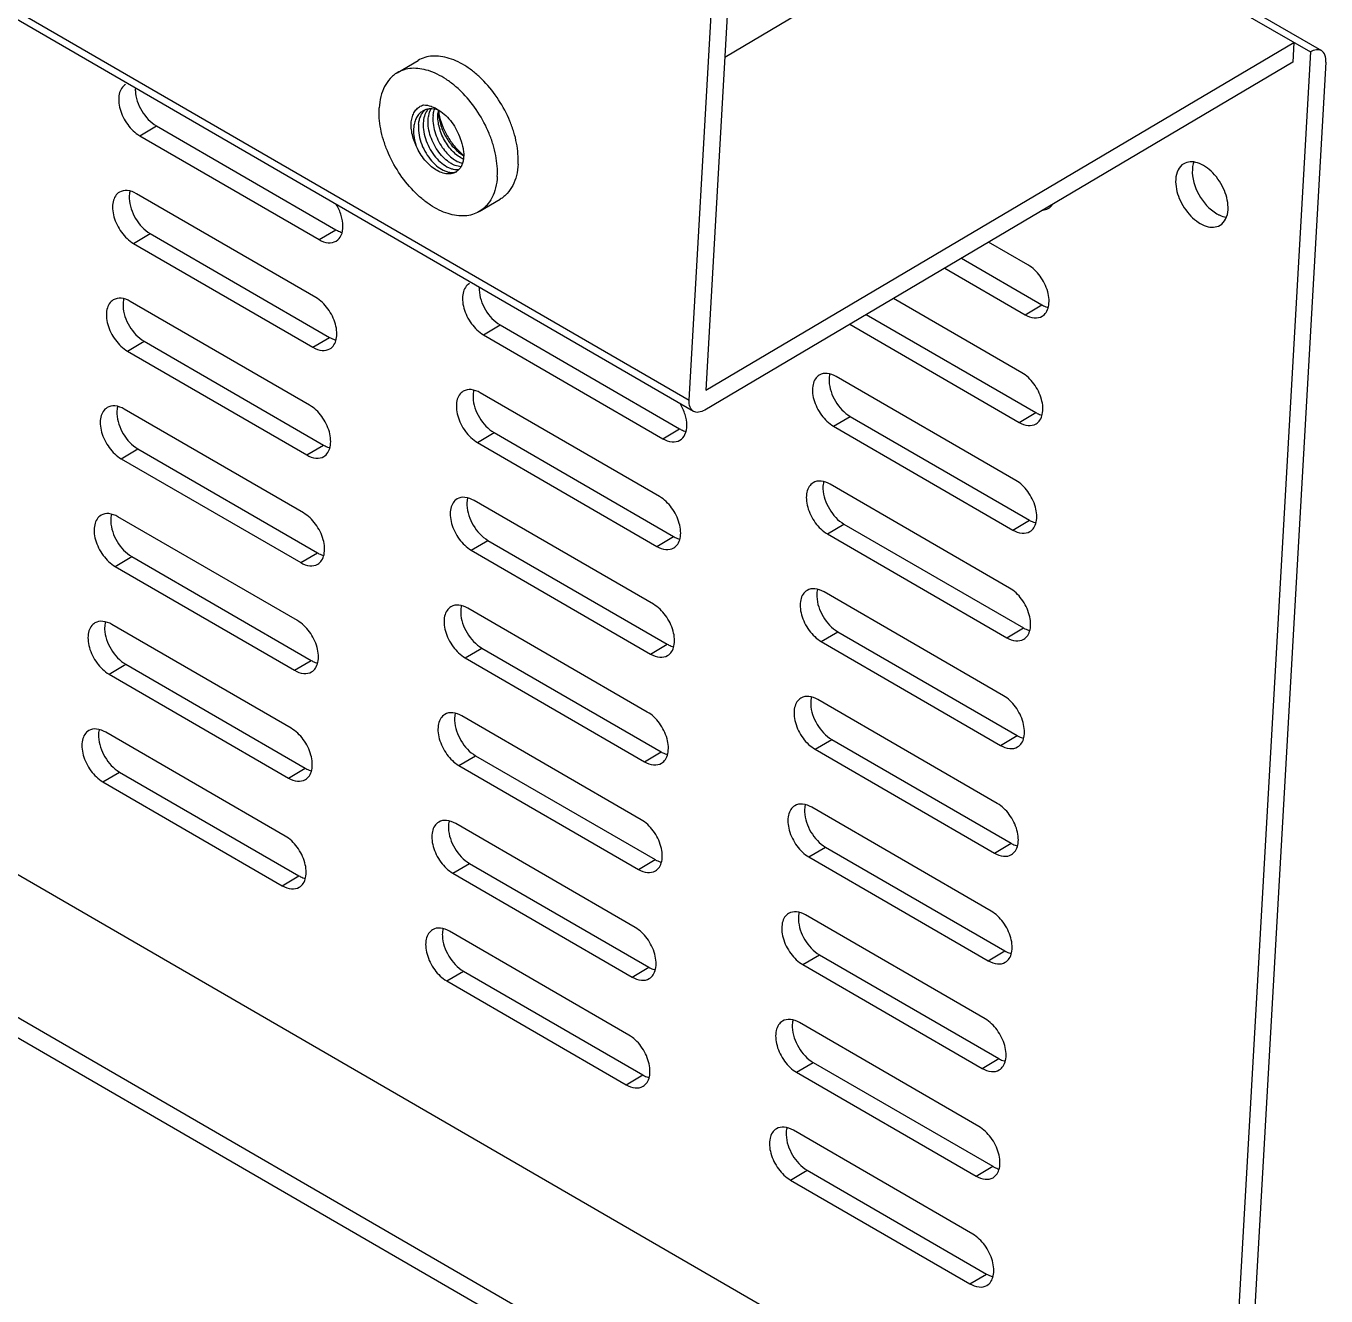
# Model space of a CAD drawing. Extents: x -425 to 6552, y -3049 to 3105.
# Drawn here: x 4712.99 to 4751.19, y -2224.89 to -2187.56 of the extents above; entities that cross this region are included whole.
import ezdxf

# ---------------------------------------------------------------- set-up
doc = ezdxf.new("R2010")
doc.units = 0
doc.layers.get('0').update_dxf_attribs({"linetype": 'CONTINUOUS'})

msp = doc.modelspace()

# ---------------------------------------------------------------- linework, layer by layer
at = {"color": 7, "linetype": 'CONTINUOUS'}
for p, q in [((4672.372, -2163.749), (4732.477, -2198.554)), ((4732.605, -2198.888), (4672.501, -2164.082)), ((4731.063, -2176.704), (4751.062, -2188.285)), ((4731.05, -2176.925), (4750.734, -2188.324)), ((4732.477, -2198.554), (4733.198, -2185.893)), ((4733.687, -2185.603), (4732.966, -2198.265)), ((4733.524, -2188.473), (4736.215, -2186.882)), ((4732.966, -2198.265), (4750.251, -2188.044)), ((4750.251, -2188.044), (4750.218, -2188.628)), ((4750.734, -2188.324), (4748.181, -2233.127)), ((4750.218, -2188.628), (4732.933, -2198.849)), ((4751.19, -2188.619), (4748.67, -2232.838)), ((4716.328, -2190.786), (4716.817, -2190.496)), ((4716.817, -2190.496), (4722.089, -2193.549)), ((4716.328, -2190.786), (4721.6, -2193.839)), ((4721.503, -2195.543), (4716.231, -2192.49)), ((4721.6, -2193.839), (4722.089, -2193.549)), ((4716.147, -2193.951), (4716.636, -2193.662)), ((4716.147, -2193.951), (4721.42, -2197.004)), ((4716.636, -2193.662), (4721.909, -2196.715)), ((4742.435, -2194.585), (4741.278, -2193.915)), ((4739.988, -2194.677), (4742.352, -2196.046)), ((4740.477, -2194.388), (4742.841, -2195.757)), ((4721.322, -2198.709), (4716.05, -2195.655)), ((4742.255, -2197.751), (4738.484, -2195.567)), ((4742.352, -2196.046), (4742.841, -2195.757)), ((4737.683, -2196.04), (4742.661, -2198.922)), ((4726.433, -2196.637), (4726.922, -2196.348)), ((4726.433, -2196.637), (4731.705, -2199.691)), ((4726.922, -2196.348), (4732.194, -2199.401)), ((4737.194, -2196.329), (4742.171, -2199.212)), ((4715.967, -2197.116), (4716.456, -2196.827)), ((4716.456, -2196.827), (4721.728, -2199.88)), ((4721.42, -2197.004), (4721.909, -2196.715)), ((4715.967, -2197.116), (4721.239, -2200.17)), ((4742.074, -2200.916), (4736.802, -2197.863)), ((4731.608, -2201.395), (4726.336, -2198.342)), ((4721.142, -2201.874), (4715.87, -2198.821)), ((4742.171, -2199.212), (4742.661, -2198.922)), ((4736.719, -2199.324), (4737.208, -2199.035)), ((4737.208, -2199.035), (4742.48, -2202.088)), ((4726.253, -2199.803), (4726.742, -2199.514)), ((4726.742, -2199.514), (4732.014, -2202.567)), ((4731.705, -2199.691), (4732.194, -2199.401)), ((4736.719, -2199.324), (4741.991, -2202.377)), ((4715.786, -2200.282), (4716.276, -2199.993)), ((4716.276, -2199.993), (4721.548, -2203.046)), ((4721.239, -2200.17), (4721.728, -2199.88)), ((4726.253, -2199.803), (4731.525, -2202.856)), ((4715.786, -2200.282), (4721.059, -2203.335)), ((4692.256, -2200.641), (4742.914, -2229.976)), ((4741.894, -2204.081), (4736.622, -2201.028)), ((4731.428, -2204.56), (4726.155, -2201.507)), ((4720.962, -2205.039), (4715.689, -2201.986)), ((4736.538, -2202.489), (4737.027, -2202.2)), ((4737.027, -2202.2), (4742.3, -2205.253)), ((4741.991, -2202.377), (4742.48, -2202.088)), ((4726.072, -2202.968), (4726.561, -2202.679)), ((4726.561, -2202.679), (4731.834, -2205.732)), ((4731.525, -2202.856), (4732.014, -2202.567)), ((4736.538, -2202.489), (4741.811, -2205.542)), ((4689.108, -2203.017), (4738.888, -2231.843)), ((4721.059, -2203.335), (4721.548, -2203.046)), ((4726.072, -2202.968), (4731.345, -2206.021)), ((4715.606, -2203.447), (4716.095, -2203.158)), ((4715.606, -2203.447), (4720.878, -2206.5)), ((4716.095, -2203.158), (4721.368, -2206.211)), ((4738.854, -2232.428), (4689.075, -2203.601)), ((4741.713, -2207.247), (4736.441, -2204.194)), ((4731.247, -2207.726), (4725.975, -2204.673)), ((4720.781, -2208.205), (4715.509, -2205.152)), ((4736.358, -2205.655), (4736.847, -2205.365)), ((4736.847, -2205.365), (4742.119, -2208.419)), ((4741.811, -2205.542), (4742.3, -2205.253)), ((4731.345, -2206.021), (4731.834, -2205.732)), ((4736.358, -2205.655), (4741.63, -2208.708)), ((4725.892, -2206.134), (4726.381, -2205.844)), ((4725.892, -2206.134), (4731.164, -2209.187)), ((4726.381, -2205.844), (4731.653, -2208.898)), ((4715.426, -2206.613), (4715.915, -2206.323)), ((4715.915, -2206.323), (4721.187, -2209.377)), ((4720.878, -2206.5), (4721.368, -2206.211)), ((4715.426, -2206.613), (4720.698, -2209.666)), ((4741.533, -2210.412), (4736.261, -2207.359)), ((4731.067, -2210.891), (4725.795, -2207.838)), ((4720.601, -2211.37), (4715.329, -2208.317)), ((4741.63, -2208.708), (4742.119, -2208.419)), ((4736.177, -2208.82), (4736.667, -2208.531)), ((4736.177, -2208.82), (4741.45, -2211.873)), ((4736.667, -2208.531), (4741.939, -2211.584)), ((4725.711, -2209.299), (4726.201, -2209.01)), ((4726.201, -2209.01), (4731.473, -2212.063)), ((4731.164, -2209.187), (4731.653, -2208.898)), ((4715.245, -2209.778), (4715.735, -2209.489)), ((4715.735, -2209.489), (4721.007, -2212.542)), ((4720.698, -2209.666), (4721.187, -2209.377)), ((4725.711, -2209.299), (4730.984, -2212.352)), ((4715.245, -2209.778), (4720.518, -2212.831)), ((4741.353, -2213.578), (4736.08, -2210.525)), ((4730.887, -2214.057), (4725.614, -2211.004)), ((4735.997, -2211.986), (4736.486, -2211.696)), ((4736.486, -2211.696), (4741.759, -2214.749)), ((4741.45, -2211.873), (4741.939, -2211.584)), ((4725.531, -2212.465), (4726.02, -2212.175)), ((4726.02, -2212.175), (4731.293, -2215.228)), ((4730.984, -2212.352), (4731.473, -2212.063)), ((4735.997, -2211.986), (4741.269, -2215.039)), ((4720.518, -2212.831), (4721.007, -2212.542)), ((4725.531, -2212.465), (4730.803, -2215.518)), ((4741.172, -2216.743), (4735.9, -2213.69)), ((4730.706, -2217.222), (4725.434, -2214.169)), ((4735.817, -2215.151), (4736.306, -2214.862)), ((4736.306, -2214.862), (4741.578, -2217.915)), ((4741.269, -2215.039), (4741.759, -2214.749)), ((4725.351, -2215.63), (4725.84, -2215.341)), ((4725.84, -2215.341), (4731.112, -2218.394)), ((4730.803, -2215.518), (4731.293, -2215.228)), ((4735.817, -2215.151), (4741.089, -2218.204)), ((4725.351, -2215.63), (4730.623, -2218.683)), ((4740.992, -2219.909), (4735.72, -2216.855)), ((4735.636, -2218.316), (4736.126, -2218.027)), ((4736.126, -2218.027), (4741.398, -2221.08)), ((4741.089, -2218.204), (4741.578, -2217.915)), ((4730.623, -2218.683), (4731.112, -2218.394)), ((4735.636, -2218.316), (4740.909, -2221.37)), ((4740.812, -2223.074), (4735.539, -2220.021)), ((4740.909, -2221.37), (4741.398, -2221.08)), ((4735.456, -2221.482), (4735.945, -2221.193)), ((4735.945, -2221.193), (4741.218, -2224.246)), ((4735.456, -2221.482), (4740.728, -2224.535)), ((4740.728, -2224.535), (4741.218, -2224.246))]:
    msp.add_line(p, q, dxfattribs=at)
at = {"color": 4, "linetype": 'CONTINUOUS'}
for p, q in [((4723.895, -2188.934), (4724.507, -2188.573)), ((4726.308, -2193.015), (4726.919, -2192.653))]:
    msp.add_line(p, q, dxfattribs=at)
at = {"color": 7, "linetype": 'CONTINUOUS'}
for centre in [(4717.046, -2189.431), (4727.151, -2195.283)]:
    msp.add_arc(centre, 0.848, 177.0489, 182.1054, dxfattribs=at)
at = {"color": 4, "linetype": 'CONTINUOUS'}
for centre, radius, start, end in [((4724.874, -2190.455), 0.457, 110.0638, 120.5666), ((4725.983, -2190.2), 0.893, 169.1107, 173.8375), ((4726.246, -2190.057), 1.136, 178.7516, 180.16), ((4726.751, -2189.839), 1.657, 187.687, 190.6262), ((4726.316, -2190.057), 1.206, 180.1727, 184.2545), ((4726.358, -2190.482), 1.026, 236.9712, 240.3036), ((4726.946, -2190.009), 1.743, 229.2838, 231.0319), ((4725.514, -2191.531), 0.331, 288.4062, 294.7977), ((4725.424, -2191.52), 0.386, 300.6041, 306.2494)]:
    msp.add_arc(centre, radius, start, end, dxfattribs=at)
for points, knots in [([(4727.448, -2191.618), (4727.454, -2191.518), (4727.451, -2191.312), (4727.408, -2190.998), (4727.328, -2190.675), (4727.171, -2190.24), (4726.897, -2189.722), (4726.536, -2189.263), (4726.207, -2188.955), (4725.953, -2188.763), (4725.693, -2188.613), (4725.433, -2188.506), (4725.179, -2188.447), (4724.935, -2188.436), (4724.707, -2188.476), (4724.57, -2188.536), (4724.507, -2188.573)], [0, 0, 0, 0, 0.061254, 0.126328, 0.194631, 0.265379, 0.410317, 0.553361, 0.621836, 0.687124, 0.74862, 0.805972, 0.859159, 0.908576, 0.955086, 1, 1, 1, 1]), ([(4723.895, -2188.934), (4723.856, -2188.957), (4723.782, -2189.01), (4723.647, -2189.138), (4723.508, -2189.343), (4723.403, -2189.64), (4723.372, -2189.856), (4723.366, -2189.97)], [0, 0, 0, 0, 0.111687, 0.22493, 0.46112, 0.717994, 1, 1, 1, 1]), ([(4726.837, -2191.98), (4726.843, -2191.88), (4726.84, -2191.674), (4726.797, -2191.36), (4726.716, -2191.037), (4726.56, -2190.602), (4726.285, -2190.083), (4725.925, -2189.625), (4725.596, -2189.316), (4725.342, -2189.125), (4725.082, -2188.974), (4724.822, -2188.868), (4724.567, -2188.809), (4724.323, -2188.798), (4724.096, -2188.837), (4723.958, -2188.897), (4723.895, -2188.934)], [0, 0, 0, 0, 0.061254, 0.126328, 0.194631, 0.265379, 0.410317, 0.553361, 0.621836, 0.687124, 0.74862, 0.805972, 0.859159, 0.908576, 0.955086, 1, 1, 1, 1]), ([(4726.308, -2193.015), (4726.245, -2193.052), (4726.107, -2193.112), (4725.879, -2193.151), (4725.635, -2193.14), (4725.381, -2193.081), (4725.121, -2192.975), (4724.861, -2192.824), (4724.607, -2192.633), (4724.278, -2192.324), (4723.918, -2191.866), (4723.643, -2191.347), (4723.487, -2190.912), (4723.406, -2190.589), (4723.363, -2190.275), (4723.36, -2190.069), (4723.366, -2189.97)], [0, 0, 0, 0, 0.044914, 0.091424, 0.140841, 0.194028, 0.25138, 0.312876, 0.378164, 0.446639, 0.589683, 0.734621, 0.805369, 0.873672, 0.938746, 1, 1, 1, 1]), ([(4724.444, -2191.05), (4724.414, -2190.986), (4724.364, -2190.857), (4724.317, -2190.661), (4724.301, -2190.473), (4724.316, -2190.3), (4724.363, -2190.149), (4724.439, -2190.024), (4724.542, -2189.931), (4724.625, -2189.893), (4724.668, -2189.881)], [0, 0, 0, 0, 0.157954, 0.308637, 0.449049, 0.577491, 0.693934, 0.800321, 0.900581, 1, 1, 1, 1]), ([(4724.641, -2190.062), (4724.605, -2190.083), (4724.537, -2190.138), (4724.458, -2190.247), (4724.404, -2190.379), (4724.386, -2190.476), (4724.38, -2190.527)], [0, 0, 0, 0, 0.228689, 0.467217, 0.723015, 1, 1, 1, 1]), ([(4724.524, -2190.442), (4724.529, -2190.399), (4724.543, -2190.317), (4724.583, -2190.203), (4724.641, -2190.104), (4724.69, -2190.05), (4724.717, -2190.026)], [0, 0, 0, 0, 0.273831, 0.530102, 0.770786, 1, 1, 1, 1]), ([(4724.8, -2190.004), (4724.762, -2190.051), (4724.7, -2190.165), (4724.673, -2190.291), (4724.665, -2190.358)], [0, 0, 0, 0, 0.474102, 1, 1, 1, 1]), ([(4724.668, -2189.881), (4724.745, -2189.881), (4724.865, -2189.904), (4725.017, -2189.969), (4725.093, -2190.014), (4725.131, -2190.04)], [0, 0, 0, 0, 0.465181, 0.723904, 1, 1, 1, 1]), ([(4725.131, -2190.04), (4725.062, -2190.015), (4724.954, -2189.991), (4724.813, -2189.998), (4724.748, -2190.015), (4724.717, -2190.026)], [0, 0, 0, 0, 0.526136, 0.768146, 1, 1, 1, 1]), ([(4724.81, -2190.273), (4724.812, -2190.247), (4724.827, -2190.152), (4724.858, -2190.058), (4724.892, -2189.996)], [0, 0, 0, 0, 0.265416, 1, 1, 1, 1]), ([(4724.951, -2190.189), (4724.953, -2190.173), (4724.961, -2190.11), (4724.976, -2190.048), (4724.992, -2190.004)], [0, 0, 0, 0, 0.259441, 1, 1, 1, 1]), ([(4725.842, -2191.472), (4725.788, -2191.448), (4725.681, -2191.384), (4725.534, -2191.257), (4725.398, -2191.098), (4725.28, -2190.915), (4725.186, -2190.716), (4725.121, -2190.509), (4725.087, -2190.304), (4725.088, -2190.169), (4725.095, -2190.104)], [0, 0, 0, 0, 0.10733, 0.226107, 0.353832, 0.487093, 0.622016, 0.754697, 0.881599, 1, 1, 1, 1]), ([(4725.131, -2190.04), (4725.2, -2190.085), (4725.333, -2190.194), (4725.505, -2190.391), (4725.648, -2190.619), (4725.719, -2190.784), (4725.747, -2190.869)], [0, 0, 0, 0, 0.235789, 0.487143, 0.745357, 1, 1, 1, 1]), ([(4724.524, -2190.442), (4724.515, -2190.527), (4724.52, -2190.708), (4724.584, -2190.978), (4724.699, -2191.241), (4724.854, -2191.477), (4725.038, -2191.669), (4725.208, -2191.785), (4725.346, -2191.841), (4725.442, -2191.863), (4725.533, -2191.866), (4725.591, -2191.854), (4725.618, -2191.845)], [0, 0, 0, 0, 0.128982, 0.268874, 0.413886, 0.556935, 0.690961, 0.810266, 0.863532, 0.912492, 0.957657, 1, 1, 1, 1]), ([(4724.665, -2190.358), (4724.656, -2190.441), (4724.66, -2190.615), (4724.72, -2190.876), (4724.827, -2191.131), (4724.973, -2191.364), (4725.147, -2191.557), (4725.311, -2191.678), (4725.444, -2191.742), (4725.538, -2191.771), (4725.629, -2191.783), (4725.688, -2191.779), (4725.715, -2191.773)], [0, 0, 0, 0, 0.127295, 0.265168, 0.408364, 0.550393, 0.684663, 0.805639, 0.860139, 0.91044, 0.956832, 1, 1, 1, 1]), ([(4725.08, -2191.214), (4725.031, -2191.142), (4724.945, -2190.992), (4724.853, -2190.752), (4724.803, -2190.51), (4724.801, -2190.349), (4724.81, -2190.273)], [0, 0, 0, 0, 0.260192, 0.519898, 0.769149, 1, 1, 1, 1]), ([(4724.951, -2190.189), (4724.943, -2190.266), (4724.945, -2190.427), (4724.994, -2190.669), (4725.086, -2190.908), (4725.173, -2191.059), (4725.221, -2191.13)], [0, 0, 0, 0, 0.230851, 0.480102, 0.739808, 1, 1, 1, 1]), ([(4725.113, -2190.146), (4725.121, -2190.263), (4725.171, -2190.5), (4725.32, -2190.832), (4725.497, -2191.08), (4725.664, -2191.244), (4725.753, -2191.312), (4725.799, -2191.342)], [0, 0, 0, 0, 0.246188, 0.506735, 0.763898, 0.885635, 1, 1, 1, 1]), ([(4725.123, -2190.144), (4725.144, -2190.256), (4725.209, -2190.479), (4725.36, -2190.797), (4725.56, -2191.087), (4725.722, -2191.256), (4725.809, -2191.33)], [0, 0, 0, 0, 0.243852, 0.498754, 0.754304, 1, 1, 1, 1]), ([(4724.38, -2190.527), (4724.371, -2190.611), (4724.375, -2190.789), (4724.416, -2190.963), (4724.444, -2191.05)], [0, 0, 0, 0, 0.479841, 1, 1, 1, 1]), ([(4725.747, -2190.869), (4725.786, -2190.964), (4725.829, -2191.11), (4725.852, -2191.305), (4725.849, -2191.439), (4725.828, -2191.562), (4725.788, -2191.671), (4725.73, -2191.763), (4725.68, -2191.812), (4725.652, -2191.832)], [0, 0, 0, 0, 0.298528, 0.437455, 0.567398, 0.687731, 0.798771, 0.90197, 1, 1, 1, 1]), ([(4725.621, -2191.853), (4725.6, -2191.865), (4725.556, -2191.886), (4725.458, -2191.911), (4725.32, -2191.91), (4725.15, -2191.858), (4724.979, -2191.762), (4724.815, -2191.626), (4724.666, -2191.457), (4724.539, -2191.263), (4724.472, -2191.122), (4724.444, -2191.05)], [0, 0, 0, 0, 0.045642, 0.092252, 0.191343, 0.30221, 0.426082, 0.56152, 0.705281, 0.853032, 1, 1, 1, 1]), ([(4725.771, -2191.695), (4725.712, -2191.693), (4725.62, -2191.671), (4725.504, -2191.618), (4725.38, -2191.54), (4725.23, -2191.41), (4725.128, -2191.283), (4725.08, -2191.214)], [0, 0, 0, 0, 0.203818, 0.318305, 0.441116, 0.709017, 1, 1, 1, 1]), ([(4725.221, -2191.13), (4725.262, -2191.19), (4725.35, -2191.3), (4725.497, -2191.439), (4725.651, -2191.542), (4725.761, -2191.585), (4725.814, -2191.598)], [0, 0, 0, 0, 0.282344, 0.546816, 0.787125, 1, 1, 1, 1]), ([(4727.448, -2191.618), (4727.442, -2191.731), (4727.412, -2191.948), (4727.306, -2192.244), (4727.168, -2192.45), (4727.033, -2192.578), (4726.958, -2192.63), (4726.919, -2192.653)], [0, 0, 0, 0, 0.282006, 0.53888, 0.77507, 0.888313, 1, 1, 1, 1]), ([(4726.837, -2191.98), (4726.83, -2192.093), (4726.8, -2192.309), (4726.694, -2192.606), (4726.556, -2192.811), (4726.421, -2192.94), (4726.346, -2192.992), (4726.308, -2193.015)], [0, 0, 0, 0, 0.282006, 0.53888, 0.77507, 0.888313, 1, 1, 1, 1])]:
    msp.add_open_spline(points, degree=3, knots=knots, dxfattribs=at)
at = {"color": 7, "linetype": 'CONTINUOUS'}
for points, knots in [([(4751.062, -2188.285), (4751.018, -2188.26), (4750.896, -2188.244), (4750.789, -2188.292), (4750.734, -2188.324)], [0, 0, 0, 0, 0.442344, 1, 1, 1, 1]), ([(4751.19, -2188.619), (4751.194, -2188.55), (4751.187, -2188.422), (4751.109, -2188.312), (4751.062, -2188.285)], [0, 0, 0, 0, 0.562703, 1, 1, 1, 1]), ([(4715.911, -2189.28), (4715.865, -2189.308), (4715.78, -2189.392), (4715.714, -2189.567), (4715.702, -2189.778), (4715.759, -2190.093), (4715.945, -2190.466), (4716.189, -2190.705), (4716.328, -2190.786)], [0, 0, 0, 0, 0.090977, 0.192642, 0.310053, 0.442358, 0.729305, 1, 1, 1, 1]), ([(4716.199, -2189.462), (4716.206, -2189.669), (4716.35, -2190.074), (4716.639, -2190.393), (4716.817, -2190.496)], [0, 0, 0, 0, 0.500898, 1, 1, 1, 1]), ([(4747.011, -2191.61), (4746.941, -2191.652), (4746.818, -2191.794), (4746.782, -2191.973), (4746.777, -2192.069)], [0, 0, 0, 0, 0.459517, 1, 1, 1, 1]), ([(4748.314, -2192.959), (4748.325, -2192.77), (4748.233, -2192.369), (4747.96, -2191.947), (4747.663, -2191.692), (4747.433, -2191.575), (4747.207, -2191.537), (4747.067, -2191.577), (4747.011, -2191.61)], [0, 0, 0, 0, 0.264642, 0.552769, 0.686978, 0.806113, 0.908767, 1, 1, 1, 1]), ([(4747.31, -2191.559), (4747.304, -2191.575), (4747.28, -2191.647), (4747.269, -2191.722), (4747.266, -2191.779)], [0, 0, 0, 0, 0.237547, 1, 1, 1, 1]), ([(4747.266, -2191.779), (4747.251, -2192.032), (4747.412, -2192.545), (4747.763, -2192.948), (4747.986, -2193.077)], [0, 0, 0, 0, 0.494627, 1, 1, 1, 1]), ([(4716.231, -2192.49), (4716.148, -2192.443), (4715.982, -2192.375), (4715.798, -2192.406), (4715.731, -2192.446)], [0, 0, 0, 0, 0.547175, 1, 1, 1, 1]), ([(4716.04, -2192.412), (4716.036, -2192.429), (4716.02, -2192.499), (4716.016, -2192.572), (4716.018, -2192.628)], [0, 0, 0, 0, 0.23655, 1, 1, 1, 1]), ([(4746.777, -2192.069), (4746.766, -2192.258), (4746.858, -2192.659), (4747.131, -2193.081), (4747.428, -2193.336), (4747.658, -2193.453), (4747.884, -2193.491), (4748.024, -2193.451), (4748.08, -2193.418)], [0, 0, 0, 0, 0.264642, 0.552769, 0.686978, 0.806113, 0.908767, 1, 1, 1, 1]), ([(4715.731, -2192.446), (4715.684, -2192.473), (4715.6, -2192.557), (4715.533, -2192.733), (4715.522, -2192.943), (4715.578, -2193.259), (4715.765, -2193.632), (4716.008, -2193.871), (4716.147, -2193.951)], [0, 0, 0, 0, 0.090977, 0.192642, 0.310053, 0.442358, 0.729305, 1, 1, 1, 1]), ([(4716.018, -2192.628), (4716.026, -2192.834), (4716.169, -2193.239), (4716.458, -2193.559), (4716.636, -2193.662)], [0, 0, 0, 0, 0.500898, 1, 1, 1, 1]), ([(4722.1, -2193.883), (4722.165, -2193.845), (4722.277, -2193.707), (4722.318, -2193.429), (4722.262, -2193.115), (4722.167, -2192.908), (4722.105, -2192.807)], [0, 0, 0, 0, 0.192799, 0.423511, 0.698541, 1, 1, 1, 1]), ([(4747.986, -2193.077), (4748.009, -2193.091), (4748.099, -2193.138), (4748.196, -2193.17), (4748.27, -2193.181)], [0, 0, 0, 0, 0.267831, 1, 1, 1, 1]), ([(4748.08, -2193.418), (4748.15, -2193.376), (4748.273, -2193.234), (4748.309, -2193.055), (4748.314, -2192.959)], [0, 0, 0, 0, 0.459517, 1, 1, 1, 1]), ([(4722.089, -2193.549), (4722.105, -2193.558), (4722.165, -2193.591), (4722.23, -2193.616), (4722.279, -2193.628)], [0, 0, 0, 0, 0.262756, 1, 1, 1, 1]), ([(4721.6, -2193.839), (4721.682, -2193.886), (4721.848, -2193.954), (4722.032, -2193.923), (4722.1, -2193.883)], [0, 0, 0, 0, 0.547175, 1, 1, 1, 1]), ([(4742.851, -2196.09), (4742.898, -2196.063), (4742.982, -2195.979), (4743.049, -2195.803), (4743.061, -2195.593), (4743.004, -2195.278), (4742.817, -2194.905), (4742.574, -2194.666), (4742.435, -2194.585)], [0, 0, 0, 0, 0.090977, 0.192642, 0.310053, 0.442358, 0.729305, 1, 1, 1, 1]), ([(4726.016, -2195.132), (4725.97, -2195.16), (4725.886, -2195.244), (4725.819, -2195.419), (4725.807, -2195.63), (4725.864, -2195.945), (4726.051, -2196.318), (4726.294, -2196.557), (4726.433, -2196.637)], [0, 0, 0, 0, 0.090977, 0.192642, 0.310053, 0.442358, 0.729305, 1, 1, 1, 1]), ([(4726.304, -2195.314), (4726.311, -2195.521), (4726.455, -2195.926), (4726.744, -2196.245), (4726.922, -2196.348)], [0, 0, 0, 0, 0.500898, 1, 1, 1, 1]), ([(4715.55, -2195.611), (4715.504, -2195.639), (4715.42, -2195.723), (4715.353, -2195.898), (4715.341, -2196.109), (4715.398, -2196.424), (4715.585, -2196.797), (4715.828, -2197.036), (4715.967, -2197.116)], [0, 0, 0, 0, 0.090977, 0.192642, 0.310053, 0.442358, 0.729305, 1, 1, 1, 1]), ([(4716.05, -2195.655), (4715.968, -2195.608), (4715.802, -2195.541), (4715.618, -2195.571), (4715.55, -2195.611)], [0, 0, 0, 0, 0.547175, 1, 1, 1, 1]), ([(4715.86, -2195.577), (4715.856, -2195.594), (4715.84, -2195.665), (4715.836, -2195.738), (4715.838, -2195.793)], [0, 0, 0, 0, 0.23655, 1, 1, 1, 1]), ([(4715.838, -2195.793), (4715.845, -2196), (4715.989, -2196.405), (4716.278, -2196.724), (4716.456, -2196.827)], [0, 0, 0, 0, 0.500898, 1, 1, 1, 1]), ([(4721.919, -2197.048), (4721.966, -2197.021), (4722.05, -2196.937), (4722.117, -2196.761), (4722.128, -2196.551), (4722.072, -2196.236), (4721.885, -2195.863), (4721.642, -2195.624), (4721.503, -2195.543)], [0, 0, 0, 0, 0.090977, 0.192642, 0.310053, 0.442358, 0.729305, 1, 1, 1, 1]), ([(4742.841, -2195.757), (4742.857, -2195.766), (4742.917, -2195.798), (4742.982, -2195.823), (4743.031, -2195.835)], [0, 0, 0, 0, 0.262756, 1, 1, 1, 1]), ([(4742.352, -2196.046), (4742.434, -2196.094), (4742.6, -2196.161), (4742.784, -2196.13), (4742.851, -2196.09)], [0, 0, 0, 0, 0.547175, 1, 1, 1, 1]), ([(4721.42, -2197.004), (4721.502, -2197.052), (4721.668, -2197.119), (4721.852, -2197.088), (4721.919, -2197.048)], [0, 0, 0, 0, 0.547175, 1, 1, 1, 1]), ([(4721.909, -2196.715), (4721.924, -2196.724), (4721.985, -2196.756), (4722.049, -2196.781), (4722.099, -2196.793)], [0, 0, 0, 0, 0.262756, 1, 1, 1, 1]), ([(4736.802, -2197.863), (4736.72, -2197.815), (4736.554, -2197.748), (4736.37, -2197.779), (4736.302, -2197.819)], [0, 0, 0, 0, 0.547175, 1, 1, 1, 1]), ([(4742.671, -2199.256), (4742.717, -2199.228), (4742.802, -2199.144), (4742.868, -2198.969), (4742.88, -2198.758), (4742.823, -2198.443), (4742.637, -2198.07), (4742.393, -2197.831), (4742.255, -2197.751)], [0, 0, 0, 0, 0.090977, 0.192642, 0.310053, 0.442358, 0.729305, 1, 1, 1, 1]), ([(4736.302, -2197.819), (4736.256, -2197.846), (4736.171, -2197.93), (4736.105, -2198.106), (4736.093, -2198.316), (4736.15, -2198.631), (4736.336, -2199.004), (4736.58, -2199.243), (4736.719, -2199.324)], [0, 0, 0, 0, 0.090977, 0.192642, 0.310053, 0.442358, 0.729305, 1, 1, 1, 1]), ([(4736.612, -2197.785), (4736.607, -2197.801), (4736.592, -2197.872), (4736.588, -2197.945), (4736.59, -2198.001)], [0, 0, 0, 0, 0.23655, 1, 1, 1, 1]), ([(4736.59, -2198.001), (4736.597, -2198.207), (4736.741, -2198.612), (4737.03, -2198.931), (4737.208, -2199.035)], [0, 0, 0, 0, 0.500898, 1, 1, 1, 1]), ([(4725.836, -2198.298), (4725.79, -2198.325), (4725.705, -2198.409), (4725.639, -2198.585), (4725.627, -2198.795), (4725.684, -2199.11), (4725.87, -2199.483), (4726.114, -2199.722), (4726.253, -2199.803)], [0, 0, 0, 0, 0.090977, 0.192642, 0.310053, 0.442358, 0.729305, 1, 1, 1, 1]), ([(4726.336, -2198.342), (4726.254, -2198.294), (4726.088, -2198.227), (4725.904, -2198.258), (4725.836, -2198.298)], [0, 0, 0, 0, 0.547175, 1, 1, 1, 1]), ([(4726.146, -2198.264), (4726.141, -2198.28), (4726.126, -2198.351), (4726.122, -2198.424), (4726.124, -2198.48)], [0, 0, 0, 0, 0.23655, 1, 1, 1, 1]), ([(4726.124, -2198.48), (4726.131, -2198.686), (4726.275, -2199.091), (4726.564, -2199.41), (4726.742, -2199.514)], [0, 0, 0, 0, 0.500898, 1, 1, 1, 1]), ([(4715.37, -2198.777), (4715.324, -2198.804), (4715.239, -2198.888), (4715.173, -2199.064), (4715.161, -2199.274), (4715.218, -2199.589), (4715.404, -2199.962), (4715.648, -2200.201), (4715.786, -2200.282)], [0, 0, 0, 0, 0.090977, 0.192642, 0.310053, 0.442358, 0.729305, 1, 1, 1, 1]), ([(4715.87, -2198.821), (4715.788, -2198.773), (4715.622, -2198.706), (4715.438, -2198.737), (4715.37, -2198.777)], [0, 0, 0, 0, 0.547175, 1, 1, 1, 1]), ([(4715.68, -2198.743), (4715.675, -2198.759), (4715.66, -2198.83), (4715.656, -2198.903), (4715.658, -2198.959)], [0, 0, 0, 0, 0.23655, 1, 1, 1, 1]), ([(4721.739, -2200.214), (4721.785, -2200.186), (4721.87, -2200.102), (4721.936, -2199.927), (4721.948, -2199.716), (4721.891, -2199.401), (4721.705, -2199.028), (4721.461, -2198.789), (4721.322, -2198.709)], [0, 0, 0, 0, 0.090977, 0.192642, 0.310053, 0.442358, 0.729305, 1, 1, 1, 1]), ([(4732.205, -2199.735), (4732.27, -2199.696), (4732.382, -2199.559), (4732.423, -2199.281), (4732.368, -2198.967), (4732.272, -2198.76), (4732.211, -2198.659)], [0, 0, 0, 0, 0.192799, 0.423511, 0.698541, 1, 1, 1, 1]), ([(4732.605, -2198.888), (4732.558, -2198.861), (4732.48, -2198.751), (4732.473, -2198.624), (4732.477, -2198.554)], [0, 0, 0, 0, 0.437297, 1, 1, 1, 1]), ([(4732.933, -2198.849), (4732.878, -2198.882), (4732.771, -2198.929), (4732.649, -2198.913), (4732.605, -2198.888)], [0, 0, 0, 0, 0.557656, 1, 1, 1, 1]), ([(4742.661, -2198.922), (4742.676, -2198.931), (4742.737, -2198.964), (4742.801, -2198.989), (4742.85, -2199.001)], [0, 0, 0, 0, 0.262756, 1, 1, 1, 1]), ([(4715.658, -2198.959), (4715.665, -2199.165), (4715.809, -2199.57), (4716.098, -2199.889), (4716.276, -2199.993)], [0, 0, 0, 0, 0.500898, 1, 1, 1, 1]), ([(4742.171, -2199.212), (4742.253, -2199.259), (4742.42, -2199.326), (4742.603, -2199.296), (4742.671, -2199.256)], [0, 0, 0, 0, 0.547175, 1, 1, 1, 1]), ([(4731.705, -2199.691), (4731.787, -2199.738), (4731.953, -2199.805), (4732.137, -2199.775), (4732.205, -2199.735)], [0, 0, 0, 0, 0.547175, 1, 1, 1, 1]), ([(4732.194, -2199.401), (4732.21, -2199.41), (4732.27, -2199.443), (4732.335, -2199.468), (4732.384, -2199.48)], [0, 0, 0, 0, 0.262756, 1, 1, 1, 1]), ([(4721.728, -2199.88), (4721.744, -2199.889), (4721.804, -2199.922), (4721.869, -2199.947), (4721.918, -2199.959)], [0, 0, 0, 0, 0.262756, 1, 1, 1, 1]), ([(4721.239, -2200.17), (4721.321, -2200.217), (4721.487, -2200.284), (4721.671, -2200.254), (4721.739, -2200.214)], [0, 0, 0, 0, 0.547175, 1, 1, 1, 1]), ([(4736.122, -2200.984), (4736.075, -2201.012), (4735.991, -2201.095), (4735.924, -2201.271), (4735.913, -2201.481), (4735.969, -2201.797), (4736.156, -2202.17), (4736.399, -2202.409), (4736.538, -2202.489)], [0, 0, 0, 0, 0.090977, 0.192642, 0.310053, 0.442358, 0.729305, 1, 1, 1, 1]), ([(4736.622, -2201.028), (4736.539, -2200.981), (4736.373, -2200.913), (4736.189, -2200.944), (4736.122, -2200.984)], [0, 0, 0, 0, 0.547175, 1, 1, 1, 1]), ([(4736.431, -2200.95), (4736.427, -2200.967), (4736.411, -2201.038), (4736.407, -2201.111), (4736.409, -2201.166)], [0, 0, 0, 0, 0.23655, 1, 1, 1, 1]), ([(4736.409, -2201.166), (4736.417, -2201.373), (4736.56, -2201.778), (4736.849, -2202.097), (4737.027, -2202.2)], [0, 0, 0, 0, 0.500898, 1, 1, 1, 1]), ([(4742.491, -2202.421), (4742.537, -2202.394), (4742.622, -2202.31), (4742.688, -2202.134), (4742.7, -2201.924), (4742.643, -2201.609), (4742.456, -2201.235), (4742.213, -2200.996), (4742.074, -2200.916)], [0, 0, 0, 0, 0.090977, 0.192642, 0.310053, 0.442358, 0.729305, 1, 1, 1, 1]), ([(4725.656, -2201.463), (4725.609, -2201.491), (4725.525, -2201.574), (4725.458, -2201.75), (4725.447, -2201.96), (4725.503, -2202.276), (4725.69, -2202.649), (4725.933, -2202.888), (4726.072, -2202.968)], [0, 0, 0, 0, 0.090977, 0.192642, 0.310053, 0.442358, 0.729305, 1, 1, 1, 1]), ([(4726.155, -2201.507), (4726.073, -2201.46), (4725.907, -2201.392), (4725.723, -2201.423), (4725.656, -2201.463)], [0, 0, 0, 0, 0.547175, 1, 1, 1, 1]), ([(4725.965, -2201.429), (4725.961, -2201.446), (4725.945, -2201.517), (4725.941, -2201.59), (4725.943, -2201.645)], [0, 0, 0, 0, 0.23655, 1, 1, 1, 1]), ([(4732.025, -2202.9), (4732.071, -2202.873), (4732.155, -2202.789), (4732.222, -2202.613), (4732.234, -2202.403), (4732.177, -2202.088), (4731.99, -2201.714), (4731.747, -2201.475), (4731.608, -2201.395)], [0, 0, 0, 0, 0.090977, 0.192642, 0.310053, 0.442358, 0.729305, 1, 1, 1, 1]), ([(4715.19, -2201.942), (4715.143, -2201.97), (4715.059, -2202.053), (4714.992, -2202.229), (4714.98, -2202.439), (4715.037, -2202.755), (4715.224, -2203.128), (4715.467, -2203.367), (4715.606, -2203.447)], [0, 0, 0, 0, 0.090977, 0.192642, 0.310053, 0.442358, 0.729305, 1, 1, 1, 1]), ([(4715.689, -2201.986), (4715.607, -2201.939), (4715.441, -2201.871), (4715.257, -2201.902), (4715.19, -2201.942)], [0, 0, 0, 0, 0.547175, 1, 1, 1, 1]), ([(4715.499, -2201.908), (4715.495, -2201.925), (4715.479, -2201.996), (4715.475, -2202.069), (4715.477, -2202.124)], [0, 0, 0, 0, 0.23655, 1, 1, 1, 1]), ([(4721.559, -2203.379), (4721.605, -2203.352), (4721.689, -2203.268), (4721.756, -2203.092), (4721.768, -2202.882), (4721.711, -2202.567), (4721.524, -2202.193), (4721.281, -2201.954), (4721.142, -2201.874)], [0, 0, 0, 0, 0.090977, 0.192642, 0.310053, 0.442358, 0.729305, 1, 1, 1, 1]), ([(4725.943, -2201.645), (4725.951, -2201.852), (4726.094, -2202.257), (4726.383, -2202.576), (4726.561, -2202.679)], [0, 0, 0, 0, 0.500898, 1, 1, 1, 1]), ([(4715.477, -2202.124), (4715.485, -2202.331), (4715.628, -2202.736), (4715.917, -2203.055), (4716.095, -2203.158)], [0, 0, 0, 0, 0.500898, 1, 1, 1, 1]), ([(4742.48, -2202.088), (4742.496, -2202.097), (4742.556, -2202.129), (4742.621, -2202.154), (4742.67, -2202.166)], [0, 0, 0, 0, 0.262756, 1, 1, 1, 1]), ([(4732.014, -2202.567), (4732.03, -2202.576), (4732.09, -2202.608), (4732.155, -2202.633), (4732.204, -2202.645)], [0, 0, 0, 0, 0.262756, 1, 1, 1, 1]), ([(4741.991, -2202.377), (4742.073, -2202.424), (4742.239, -2202.492), (4742.423, -2202.461), (4742.491, -2202.421)], [0, 0, 0, 0, 0.547175, 1, 1, 1, 1]), ([(4721.548, -2203.046), (4721.564, -2203.055), (4721.624, -2203.087), (4721.689, -2203.112), (4721.738, -2203.124)], [0, 0, 0, 0, 0.262756, 1, 1, 1, 1]), ([(4731.525, -2202.856), (4731.607, -2202.903), (4731.773, -2202.971), (4731.957, -2202.94), (4732.025, -2202.9)], [0, 0, 0, 0, 0.547175, 1, 1, 1, 1]), ([(4721.059, -2203.335), (4721.141, -2203.383), (4721.307, -2203.45), (4721.491, -2203.419), (4721.559, -2203.379)], [0, 0, 0, 0, 0.547175, 1, 1, 1, 1]), ([(4735.941, -2204.15), (4735.895, -2204.177), (4735.811, -2204.261), (4735.744, -2204.436), (4735.732, -2204.647), (4735.789, -2204.962), (4735.976, -2205.335), (4736.219, -2205.574), (4736.358, -2205.655)], [0, 0, 0, 0, 0.090977, 0.192642, 0.310053, 0.442358, 0.729305, 1, 1, 1, 1]), ([(4736.441, -2204.194), (4736.359, -2204.146), (4736.193, -2204.079), (4736.009, -2204.11), (4735.941, -2204.15)], [0, 0, 0, 0, 0.547175, 1, 1, 1, 1]), ([(4736.251, -2204.116), (4736.247, -2204.132), (4736.231, -2204.203), (4736.227, -2204.276), (4736.229, -2204.331)], [0, 0, 0, 0, 0.23655, 1, 1, 1, 1]), ([(4742.31, -2205.587), (4742.357, -2205.559), (4742.441, -2205.475), (4742.508, -2205.3), (4742.519, -2205.089), (4742.463, -2204.774), (4742.276, -2204.401), (4742.033, -2204.162), (4741.894, -2204.081)], [0, 0, 0, 0, 0.090977, 0.192642, 0.310053, 0.442358, 0.729305, 1, 1, 1, 1]), ([(4725.475, -2204.629), (4725.429, -2204.656), (4725.345, -2204.74), (4725.278, -2204.915), (4725.266, -2205.126), (4725.323, -2205.441), (4725.51, -2205.814), (4725.753, -2206.053), (4725.892, -2206.134)], [0, 0, 0, 0, 0.090977, 0.192642, 0.310053, 0.442358, 0.729305, 1, 1, 1, 1]), ([(4725.975, -2204.673), (4725.893, -2204.625), (4725.727, -2204.558), (4725.543, -2204.589), (4725.475, -2204.629)], [0, 0, 0, 0, 0.547175, 1, 1, 1, 1]), ([(4725.785, -2204.595), (4725.781, -2204.611), (4725.765, -2204.682), (4725.761, -2204.755), (4725.763, -2204.81)], [0, 0, 0, 0, 0.23655, 1, 1, 1, 1]), ([(4731.844, -2206.066), (4731.891, -2206.038), (4731.975, -2205.954), (4732.042, -2205.779), (4732.053, -2205.568), (4731.997, -2205.253), (4731.81, -2204.88), (4731.567, -2204.641), (4731.428, -2204.56)], [0, 0, 0, 0, 0.090977, 0.192642, 0.310053, 0.442358, 0.729305, 1, 1, 1, 1]), ([(4736.229, -2204.331), (4736.236, -2204.538), (4736.38, -2204.943), (4736.669, -2205.262), (4736.847, -2205.365)], [0, 0, 0, 0, 0.500898, 1, 1, 1, 1]), ([(4721.378, -2206.545), (4721.425, -2206.517), (4721.509, -2206.433), (4721.576, -2206.258), (4721.587, -2206.047), (4721.53, -2205.732), (4721.344, -2205.359), (4721.101, -2205.12), (4720.962, -2205.039)], [0, 0, 0, 0, 0.090977, 0.192642, 0.310053, 0.442358, 0.729305, 1, 1, 1, 1]), ([(4725.763, -2204.81), (4725.77, -2205.017), (4725.914, -2205.422), (4726.203, -2205.741), (4726.381, -2205.844)], [0, 0, 0, 0, 0.500898, 1, 1, 1, 1]), ([(4715.009, -2205.108), (4714.963, -2205.135), (4714.878, -2205.219), (4714.812, -2205.394), (4714.8, -2205.605), (4714.857, -2205.92), (4715.044, -2206.293), (4715.287, -2206.532), (4715.426, -2206.613)], [0, 0, 0, 0, 0.090977, 0.192642, 0.310053, 0.442358, 0.729305, 1, 1, 1, 1]), ([(4715.509, -2205.152), (4715.427, -2205.104), (4715.261, -2205.037), (4715.077, -2205.068), (4715.009, -2205.108)], [0, 0, 0, 0, 0.547175, 1, 1, 1, 1]), ([(4715.319, -2205.074), (4715.315, -2205.09), (4715.299, -2205.161), (4715.295, -2205.234), (4715.297, -2205.289)], [0, 0, 0, 0, 0.23655, 1, 1, 1, 1]), ([(4715.297, -2205.289), (4715.304, -2205.496), (4715.448, -2205.901), (4715.737, -2206.22), (4715.915, -2206.323)], [0, 0, 0, 0, 0.500898, 1, 1, 1, 1]), ([(4742.3, -2205.253), (4742.315, -2205.262), (4742.376, -2205.295), (4742.44, -2205.32), (4742.49, -2205.332)], [0, 0, 0, 0, 0.262756, 1, 1, 1, 1]), ([(4731.834, -2205.732), (4731.849, -2205.741), (4731.91, -2205.774), (4731.974, -2205.799), (4732.023, -2205.811)], [0, 0, 0, 0, 0.262756, 1, 1, 1, 1]), ([(4741.811, -2205.542), (4741.893, -2205.59), (4742.059, -2205.657), (4742.243, -2205.627), (4742.31, -2205.587)], [0, 0, 0, 0, 0.547175, 1, 1, 1, 1]), ([(4731.345, -2206.021), (4731.427, -2206.069), (4731.593, -2206.136), (4731.777, -2206.106), (4731.844, -2206.066)], [0, 0, 0, 0, 0.547175, 1, 1, 1, 1]), ([(4720.878, -2206.5), (4720.961, -2206.548), (4721.127, -2206.615), (4721.311, -2206.585), (4721.378, -2206.545)], [0, 0, 0, 0, 0.547175, 1, 1, 1, 1]), ([(4721.368, -2206.211), (4721.383, -2206.22), (4721.444, -2206.253), (4721.508, -2206.278), (4721.557, -2206.29)], [0, 0, 0, 0, 0.262756, 1, 1, 1, 1]), ([(4735.761, -2207.315), (4735.715, -2207.342), (4735.63, -2207.426), (4735.564, -2207.602), (4735.552, -2207.812), (4735.609, -2208.128), (4735.795, -2208.501), (4736.039, -2208.74), (4736.177, -2208.82)], [0, 0, 0, 0, 0.090977, 0.192642, 0.310053, 0.442358, 0.729305, 1, 1, 1, 1]), ([(4736.261, -2207.359), (4736.179, -2207.312), (4736.013, -2207.244), (4735.829, -2207.275), (4735.761, -2207.315)], [0, 0, 0, 0, 0.547175, 1, 1, 1, 1]), ([(4736.071, -2207.281), (4736.066, -2207.298), (4736.051, -2207.368), (4736.047, -2207.442), (4736.049, -2207.497)], [0, 0, 0, 0, 0.23655, 1, 1, 1, 1]), ([(4742.13, -2208.752), (4742.176, -2208.725), (4742.261, -2208.641), (4742.327, -2208.465), (4742.339, -2208.255), (4742.282, -2207.939), (4742.096, -2207.566), (4741.852, -2207.327), (4741.713, -2207.247)], [0, 0, 0, 0, 0.090977, 0.192642, 0.310053, 0.442358, 0.729305, 1, 1, 1, 1]), ([(4736.049, -2207.497), (4736.056, -2207.703), (4736.2, -2208.109), (4736.489, -2208.428), (4736.667, -2208.531)], [0, 0, 0, 0, 0.500898, 1, 1, 1, 1]), ([(4725.295, -2207.794), (4725.249, -2207.821), (4725.164, -2207.905), (4725.098, -2208.081), (4725.086, -2208.291), (4725.143, -2208.607), (4725.329, -2208.98), (4725.573, -2209.219), (4725.711, -2209.299)], [0, 0, 0, 0, 0.090977, 0.192642, 0.310053, 0.442358, 0.729305, 1, 1, 1, 1]), ([(4725.795, -2207.838), (4725.713, -2207.791), (4725.547, -2207.723), (4725.363, -2207.754), (4725.295, -2207.794)], [0, 0, 0, 0, 0.547175, 1, 1, 1, 1]), ([(4725.605, -2207.76), (4725.6, -2207.777), (4725.585, -2207.847), (4725.58, -2207.921), (4725.582, -2207.976)], [0, 0, 0, 0, 0.23655, 1, 1, 1, 1]), ([(4725.582, -2207.976), (4725.59, -2208.182), (4725.734, -2208.588), (4726.022, -2208.907), (4726.201, -2209.01)], [0, 0, 0, 0, 0.500898, 1, 1, 1, 1]), ([(4731.664, -2209.231), (4731.71, -2209.204), (4731.795, -2209.12), (4731.861, -2208.944), (4731.873, -2208.734), (4731.816, -2208.418), (4731.63, -2208.045), (4731.386, -2207.806), (4731.247, -2207.726)], [0, 0, 0, 0, 0.090977, 0.192642, 0.310053, 0.442358, 0.729305, 1, 1, 1, 1]), ([(4714.829, -2208.273), (4714.782, -2208.3), (4714.698, -2208.384), (4714.632, -2208.56), (4714.62, -2208.77), (4714.677, -2209.086), (4714.863, -2209.459), (4715.106, -2209.698), (4715.245, -2209.778)], [0, 0, 0, 0, 0.090977, 0.192642, 0.310053, 0.442358, 0.729305, 1, 1, 1, 1]), ([(4715.329, -2208.317), (4715.247, -2208.27), (4715.08, -2208.202), (4714.896, -2208.233), (4714.829, -2208.273)], [0, 0, 0, 0, 0.547175, 1, 1, 1, 1]), ([(4715.139, -2208.239), (4715.134, -2208.256), (4715.118, -2208.326), (4715.114, -2208.4), (4715.116, -2208.455)], [0, 0, 0, 0, 0.23655, 1, 1, 1, 1]), ([(4715.116, -2208.455), (4715.124, -2208.661), (4715.268, -2209.067), (4715.556, -2209.386), (4715.735, -2209.489)], [0, 0, 0, 0, 0.500898, 1, 1, 1, 1]), ([(4721.198, -2209.71), (4721.244, -2209.683), (4721.329, -2209.599), (4721.395, -2209.423), (4721.407, -2209.213), (4721.35, -2208.897), (4721.164, -2208.524), (4720.92, -2208.285), (4720.781, -2208.205)], [0, 0, 0, 0, 0.090977, 0.192642, 0.310053, 0.442358, 0.729305, 1, 1, 1, 1]), ([(4742.119, -2208.419), (4742.135, -2208.428), (4742.195, -2208.46), (4742.26, -2208.485), (4742.309, -2208.497)], [0, 0, 0, 0, 0.262756, 1, 1, 1, 1]), ([(4741.63, -2208.708), (4741.712, -2208.755), (4741.878, -2208.823), (4742.062, -2208.792), (4742.13, -2208.752)], [0, 0, 0, 0, 0.547175, 1, 1, 1, 1]), ([(4731.164, -2209.187), (4731.246, -2209.234), (4731.412, -2209.302), (4731.596, -2209.271), (4731.664, -2209.231)], [0, 0, 0, 0, 0.547175, 1, 1, 1, 1]), ([(4731.653, -2208.898), (4731.669, -2208.907), (4731.729, -2208.939), (4731.794, -2208.964), (4731.843, -2208.976)], [0, 0, 0, 0, 0.262756, 1, 1, 1, 1]), ([(4721.187, -2209.377), (4721.203, -2209.386), (4721.263, -2209.418), (4721.328, -2209.443), (4721.377, -2209.455)], [0, 0, 0, 0, 0.262756, 1, 1, 1, 1]), ([(4720.698, -2209.666), (4720.78, -2209.713), (4720.946, -2209.781), (4721.13, -2209.75), (4721.198, -2209.71)], [0, 0, 0, 0, 0.547175, 1, 1, 1, 1]), ([(4735.581, -2210.48), (4735.534, -2210.508), (4735.45, -2210.592), (4735.383, -2210.767), (4735.372, -2210.978), (4735.428, -2211.293), (4735.615, -2211.666), (4735.858, -2211.905), (4735.997, -2211.986)], [0, 0, 0, 0, 0.090977, 0.192642, 0.310053, 0.442358, 0.729305, 1, 1, 1, 1]), ([(4736.08, -2210.525), (4735.998, -2210.477), (4735.832, -2210.41), (4735.648, -2210.44), (4735.581, -2210.48)], [0, 0, 0, 0, 0.547175, 1, 1, 1, 1]), ([(4735.89, -2210.447), (4735.886, -2210.463), (4735.87, -2210.534), (4735.866, -2210.607), (4735.868, -2210.662)], [0, 0, 0, 0, 0.23655, 1, 1, 1, 1]), ([(4735.868, -2210.662), (4735.876, -2210.869), (4736.019, -2211.274), (4736.308, -2211.593), (4736.486, -2211.696)], [0, 0, 0, 0, 0.500898, 1, 1, 1, 1]), ([(4741.95, -2211.917), (4741.996, -2211.89), (4742.08, -2211.806), (4742.147, -2211.631), (4742.159, -2211.42), (4742.102, -2211.105), (4741.915, -2210.732), (4741.672, -2210.493), (4741.533, -2210.412)], [0, 0, 0, 0, 0.090977, 0.192642, 0.310053, 0.442358, 0.729305, 1, 1, 1, 1]), ([(4725.115, -2210.959), (4725.068, -2210.987), (4724.984, -2211.071), (4724.917, -2211.246), (4724.905, -2211.457), (4724.962, -2211.772), (4725.149, -2212.145), (4725.392, -2212.384), (4725.531, -2212.465)], [0, 0, 0, 0, 0.090977, 0.192642, 0.310053, 0.442358, 0.729305, 1, 1, 1, 1]), ([(4725.614, -2211.004), (4725.532, -2210.956), (4725.366, -2210.889), (4725.182, -2210.919), (4725.115, -2210.959)], [0, 0, 0, 0, 0.547175, 1, 1, 1, 1]), ([(4725.424, -2210.926), (4725.42, -2210.942), (4725.404, -2211.013), (4725.4, -2211.086), (4725.402, -2211.141)], [0, 0, 0, 0, 0.23655, 1, 1, 1, 1]), ([(4725.402, -2211.141), (4725.409, -2211.348), (4725.553, -2211.753), (4725.842, -2212.072), (4726.02, -2212.175)], [0, 0, 0, 0, 0.500898, 1, 1, 1, 1]), ([(4731.483, -2212.396), (4731.53, -2212.369), (4731.614, -2212.285), (4731.681, -2212.11), (4731.693, -2211.899), (4731.636, -2211.584), (4731.449, -2211.211), (4731.206, -2210.972), (4731.067, -2210.891)], [0, 0, 0, 0, 0.090977, 0.192642, 0.310053, 0.442358, 0.729305, 1, 1, 1, 1]), ([(4721.017, -2212.875), (4721.064, -2212.848), (4721.148, -2212.764), (4721.215, -2212.589), (4721.227, -2212.378), (4721.17, -2212.063), (4720.983, -2211.69), (4720.74, -2211.451), (4720.601, -2211.37)], [0, 0, 0, 0, 0.090977, 0.192642, 0.310053, 0.442358, 0.729305, 1, 1, 1, 1]), ([(4741.45, -2211.873), (4741.532, -2211.921), (4741.698, -2211.988), (4741.882, -2211.957), (4741.95, -2211.917)], [0, 0, 0, 0, 0.547175, 1, 1, 1, 1]), ([(4741.939, -2211.584), (4741.955, -2211.593), (4742.015, -2211.626), (4742.08, -2211.65), (4742.129, -2211.662)], [0, 0, 0, 0, 0.262756, 1, 1, 1, 1]), ([(4731.473, -2212.063), (4731.489, -2212.072), (4731.549, -2212.105), (4731.614, -2212.129), (4731.663, -2212.141)], [0, 0, 0, 0, 0.262756, 1, 1, 1, 1]), ([(4721.007, -2212.542), (4721.022, -2212.551), (4721.083, -2212.584), (4721.148, -2212.608), (4721.197, -2212.621)], [0, 0, 0, 0, 0.262756, 1, 1, 1, 1]), ([(4730.984, -2212.352), (4731.066, -2212.4), (4731.232, -2212.467), (4731.416, -2212.436), (4731.483, -2212.396)], [0, 0, 0, 0, 0.547175, 1, 1, 1, 1]), ([(4720.518, -2212.831), (4720.6, -2212.879), (4720.766, -2212.946), (4720.95, -2212.915), (4721.017, -2212.875)], [0, 0, 0, 0, 0.547175, 1, 1, 1, 1]), ([(4735.4, -2213.646), (4735.354, -2213.673), (4735.269, -2213.757), (4735.203, -2213.933), (4735.191, -2214.143), (4735.248, -2214.458), (4735.435, -2214.832), (4735.678, -2215.071), (4735.817, -2215.151)], [0, 0, 0, 0, 0.090977, 0.192642, 0.310053, 0.442358, 0.729305, 1, 1, 1, 1]), ([(4735.9, -2213.69), (4735.818, -2213.642), (4735.652, -2213.575), (4735.468, -2213.606), (4735.4, -2213.646)], [0, 0, 0, 0, 0.547175, 1, 1, 1, 1]), ([(4735.71, -2213.612), (4735.706, -2213.629), (4735.69, -2213.699), (4735.686, -2213.772), (4735.688, -2213.828)], [0, 0, 0, 0, 0.23655, 1, 1, 1, 1]), ([(4735.688, -2213.828), (4735.695, -2214.034), (4735.839, -2214.439), (4736.128, -2214.758), (4736.306, -2214.862)], [0, 0, 0, 0, 0.500898, 1, 1, 1, 1]), ([(4741.769, -2215.083), (4741.816, -2215.055), (4741.9, -2214.972), (4741.967, -2214.796), (4741.978, -2214.586), (4741.921, -2214.27), (4741.735, -2213.897), (4741.492, -2213.658), (4741.353, -2213.578)], [0, 0, 0, 0, 0.090977, 0.192642, 0.310053, 0.442358, 0.729305, 1, 1, 1, 1]), ([(4724.934, -2214.125), (4724.888, -2214.152), (4724.803, -2214.236), (4724.737, -2214.412), (4724.725, -2214.622), (4724.782, -2214.937), (4724.968, -2215.311), (4725.212, -2215.55), (4725.351, -2215.63)], [0, 0, 0, 0, 0.090977, 0.192642, 0.310053, 0.442358, 0.729305, 1, 1, 1, 1]), ([(4725.434, -2214.169), (4725.352, -2214.121), (4725.186, -2214.054), (4725.002, -2214.085), (4724.934, -2214.125)], [0, 0, 0, 0, 0.547175, 1, 1, 1, 1]), ([(4725.244, -2214.091), (4725.239, -2214.108), (4725.224, -2214.178), (4725.22, -2214.251), (4725.222, -2214.307)], [0, 0, 0, 0, 0.23655, 1, 1, 1, 1]), ([(4731.303, -2215.562), (4731.35, -2215.534), (4731.434, -2215.451), (4731.5, -2215.275), (4731.512, -2215.065), (4731.455, -2214.749), (4731.269, -2214.376), (4731.026, -2214.137), (4730.887, -2214.057)], [0, 0, 0, 0, 0.090977, 0.192642, 0.310053, 0.442358, 0.729305, 1, 1, 1, 1]), ([(4725.222, -2214.307), (4725.229, -2214.513), (4725.373, -2214.918), (4725.662, -2215.238), (4725.84, -2215.341)], [0, 0, 0, 0, 0.500898, 1, 1, 1, 1]), ([(4741.759, -2214.749), (4741.774, -2214.758), (4741.835, -2214.791), (4741.899, -2214.816), (4741.948, -2214.828)], [0, 0, 0, 0, 0.262756, 1, 1, 1, 1]), ([(4731.293, -2215.228), (4731.308, -2215.237), (4731.369, -2215.27), (4731.433, -2215.295), (4731.482, -2215.307)], [0, 0, 0, 0, 0.262756, 1, 1, 1, 1]), ([(4741.269, -2215.039), (4741.352, -2215.086), (4741.518, -2215.154), (4741.702, -2215.123), (4741.769, -2215.083)], [0, 0, 0, 0, 0.547175, 1, 1, 1, 1]), ([(4730.803, -2215.518), (4730.885, -2215.565), (4731.052, -2215.633), (4731.236, -2215.602), (4731.303, -2215.562)], [0, 0, 0, 0, 0.547175, 1, 1, 1, 1]), ([(4735.22, -2216.811), (4735.173, -2216.839), (4735.089, -2216.923), (4735.023, -2217.098), (4735.011, -2217.309), (4735.068, -2217.624), (4735.254, -2217.997), (4735.497, -2218.236), (4735.636, -2218.316)], [0, 0, 0, 0, 0.090977, 0.192642, 0.310053, 0.442358, 0.729305, 1, 1, 1, 1]), ([(4735.72, -2216.855), (4735.638, -2216.808), (4735.471, -2216.741), (4735.287, -2216.771), (4735.22, -2216.811)], [0, 0, 0, 0, 0.547175, 1, 1, 1, 1]), ([(4735.53, -2216.777), (4735.525, -2216.794), (4735.509, -2216.865), (4735.505, -2216.938), (4735.507, -2216.993)], [0, 0, 0, 0, 0.23655, 1, 1, 1, 1]), ([(4741.589, -2218.248), (4741.635, -2218.221), (4741.72, -2218.137), (4741.786, -2217.961), (4741.798, -2217.751), (4741.741, -2217.436), (4741.555, -2217.062), (4741.311, -2216.824), (4741.172, -2216.743)], [0, 0, 0, 0, 0.090977, 0.192642, 0.310053, 0.442358, 0.729305, 1, 1, 1, 1]), ([(4731.123, -2218.727), (4731.169, -2218.7), (4731.254, -2218.616), (4731.32, -2218.44), (4731.332, -2218.23), (4731.275, -2217.915), (4731.088, -2217.541), (4730.845, -2217.303), (4730.706, -2217.222)], [0, 0, 0, 0, 0.090977, 0.192642, 0.310053, 0.442358, 0.729305, 1, 1, 1, 1]), ([(4735.507, -2216.993), (4735.515, -2217.2), (4735.659, -2217.605), (4735.947, -2217.924), (4736.126, -2218.027)], [0, 0, 0, 0, 0.500898, 1, 1, 1, 1]), ([(4741.578, -2217.915), (4741.594, -2217.924), (4741.654, -2217.956), (4741.719, -2217.981), (4741.768, -2217.993)], [0, 0, 0, 0, 0.262756, 1, 1, 1, 1]), ([(4731.112, -2218.394), (4731.128, -2218.403), (4731.188, -2218.435), (4731.253, -2218.46), (4731.302, -2218.472)], [0, 0, 0, 0, 0.262756, 1, 1, 1, 1]), ([(4741.089, -2218.204), (4741.171, -2218.252), (4741.337, -2218.319), (4741.521, -2218.288), (4741.589, -2218.248)], [0, 0, 0, 0, 0.547175, 1, 1, 1, 1]), ([(4730.623, -2218.683), (4730.705, -2218.731), (4730.871, -2218.798), (4731.055, -2218.767), (4731.123, -2218.727)], [0, 0, 0, 0, 0.547175, 1, 1, 1, 1]), ([(4735.539, -2220.021), (4735.457, -2219.973), (4735.291, -2219.906), (4735.107, -2219.937), (4735.04, -2219.977)], [0, 0, 0, 0, 0.547175, 1, 1, 1, 1]), ([(4735.349, -2219.943), (4735.345, -2219.959), (4735.329, -2220.03), (4735.325, -2220.103), (4735.327, -2220.159)], [0, 0, 0, 0, 0.23655, 1, 1, 1, 1]), ([(4741.408, -2221.414), (4741.455, -2221.386), (4741.539, -2221.302), (4741.606, -2221.127), (4741.618, -2220.916), (4741.561, -2220.601), (4741.374, -2220.228), (4741.131, -2219.989), (4740.992, -2219.909)], [0, 0, 0, 0, 0.090977, 0.192642, 0.310053, 0.442358, 0.729305, 1, 1, 1, 1]), ([(4735.04, -2219.977), (4734.993, -2220.004), (4734.909, -2220.088), (4734.842, -2220.263), (4734.83, -2220.474), (4734.887, -2220.789), (4735.074, -2221.162), (4735.317, -2221.401), (4735.456, -2221.482)], [0, 0, 0, 0, 0.090977, 0.192642, 0.310053, 0.442358, 0.729305, 1, 1, 1, 1]), ([(4735.327, -2220.159), (4735.334, -2220.365), (4735.478, -2220.77), (4735.767, -2221.089), (4735.945, -2221.193)], [0, 0, 0, 0, 0.500898, 1, 1, 1, 1]), ([(4741.398, -2221.08), (4741.413, -2221.089), (4741.474, -2221.122), (4741.539, -2221.147), (4741.588, -2221.159)], [0, 0, 0, 0, 0.262756, 1, 1, 1, 1]), ([(4740.909, -2221.37), (4740.991, -2221.417), (4741.157, -2221.484), (4741.341, -2221.454), (4741.408, -2221.414)], [0, 0, 0, 0, 0.547175, 1, 1, 1, 1]), ([(4741.228, -2224.579), (4741.274, -2224.552), (4741.359, -2224.468), (4741.425, -2224.292), (4741.437, -2224.082), (4741.38, -2223.766), (4741.194, -2223.393), (4740.95, -2223.154), (4740.812, -2223.074)], [0, 0, 0, 0, 0.090977, 0.192642, 0.310053, 0.442358, 0.729305, 1, 1, 1, 1]), ([(4741.218, -2224.246), (4741.233, -2224.255), (4741.293, -2224.287), (4741.358, -2224.312), (4741.407, -2224.324)], [0, 0, 0, 0, 0.262756, 1, 1, 1, 1]), ([(4740.728, -2224.535), (4740.81, -2224.582), (4740.976, -2224.65), (4741.16, -2224.619), (4741.228, -2224.579)], [0, 0, 0, 0, 0.547175, 1, 1, 1, 1])]:
    msp.add_open_spline(points, degree=3, knots=knots, dxfattribs=at)
for points in [[(4743.032, -2192.925), (4743.08, -2192.897), (4743.121, -2192.855), (4743.151, -2192.808)], [(4742.87, -2192.973), (4742.926, -2192.97), (4742.983, -2192.954), (4743.032, -2192.925)]]:
    msp.add_open_spline(points, degree=3, dxfattribs=at)

doc.saveas('drawing.dxf')
